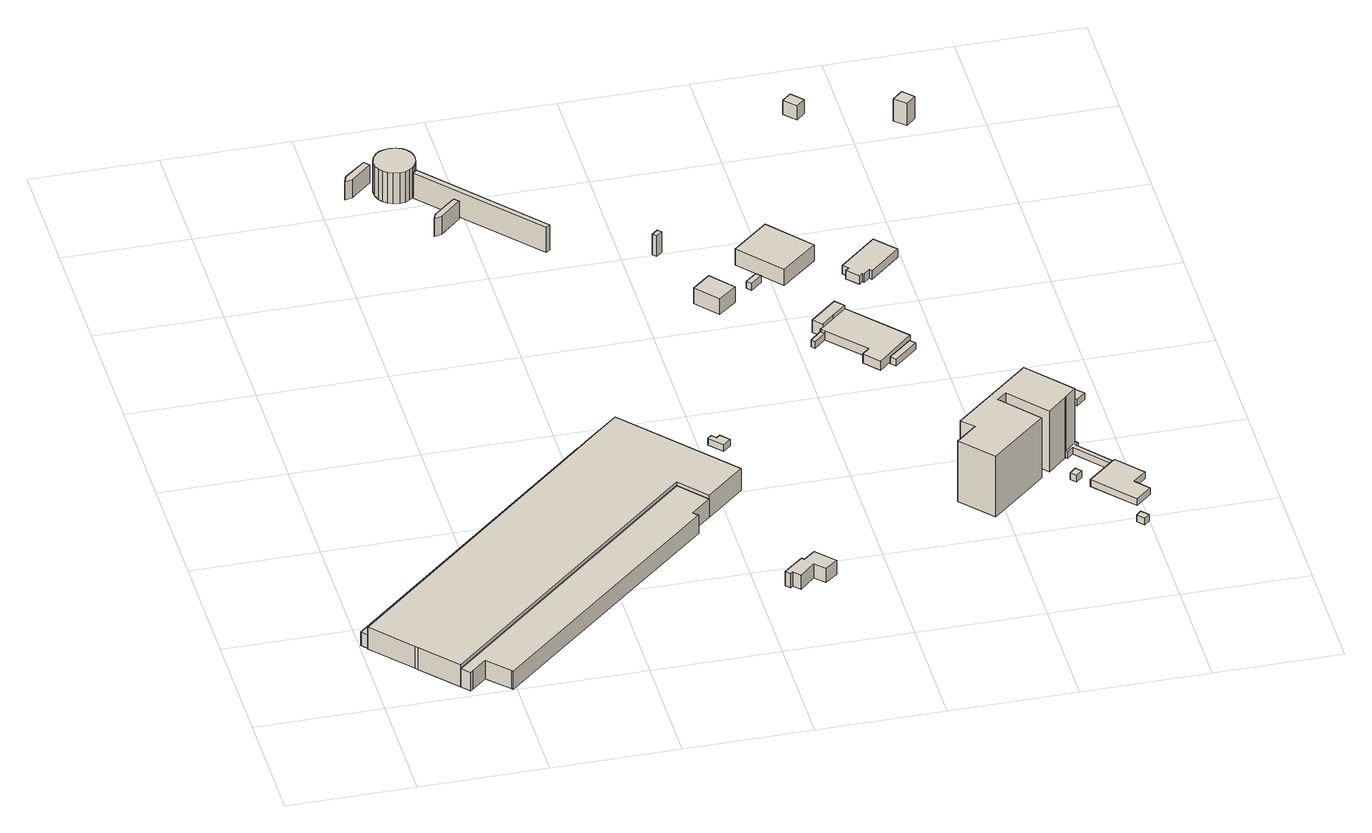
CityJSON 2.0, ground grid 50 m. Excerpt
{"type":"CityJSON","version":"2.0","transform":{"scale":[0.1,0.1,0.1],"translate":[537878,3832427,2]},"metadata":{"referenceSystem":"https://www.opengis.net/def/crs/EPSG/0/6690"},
"CityObjects":{
"building1":{"type":"Building","attributes":{"計測周辺長":284.19,"1/2500図郭":74,"区名":"住之江区","町丁目名称":"南港中８丁目","街区番号":2,"class":"3003","usage":"431","measuredHeight":6,"storeysAboveGround":3,"BuildingDetailAttribute.buildingRoofEdgeArea":426.51,"BuildingDetailAttribute.buildingStructureType":"610","BuildingDetailAttribute.buildingStructureOrgType":"2","BuildingDetailAttribute.detailedUsage":"1720","BuildingDetailAttribute.specifiedBuildingCoverageRate":0.6,"BuildingDetailAttribute.surveyYear":2017,"BuildingTsunamiRiskAttribute.description":"1","BuildingTsunamiRiskAttribute.rank":"2","BuildingTsunamiRiskAttribute.depth":0.88,"BuildingHighTideRiskAttribute.description":"1","BuildingHighTideRiskAttribute.rank":"3","BuildingHighTideRiskAttribute.depth":3.57,"BuildingIDAttribute.prefecture":"27","BuildingIDAttribute.city":"27125"},"geometry":[{"type":"Solid","lod":"1","boundaries":[[[[0,1,2,3]],[[2,4,5,3]],[[1,6,4,2]],[[0,7,6,1]],[[3,5,7,0]],[[4,6,7,5]]]]}]},
"building2":{"type":"Building","attributes":{"計測周辺長":430.29,"1/2500図郭":74,"区名":"住之江区","町丁目名称":"南港中８丁目","街区番号":2,"class":"3003","usage":"431","measuredHeight":6.5,"storeysAboveGround":3,"BuildingDetailAttribute.buildingRoofEdgeArea":6912.53,"BuildingDetailAttribute.buildingStructureType":"610","BuildingDetailAttribute.buildingStructureOrgType":"2","BuildingDetailAttribute.detailedUsage":"1720","BuildingDetailAttribute.specifiedBuildingCoverageRate":0.6,"BuildingDetailAttribute.surveyYear":2017,"BuildingTsunamiRiskAttribute.description":"1","BuildingTsunamiRiskAttribute.rank":"2","BuildingTsunamiRiskAttribute.depth":0.8,"BuildingHighTideRiskAttribute.description":"1","BuildingHighTideRiskAttribute.rank":"3","BuildingHighTideRiskAttribute.depth":3.42,"BuildingIDAttribute.prefecture":"27","BuildingIDAttribute.city":"27125"},"geometry":[{"type":"Solid","lod":"1","boundaries":[[[[3,8,0]],[[8,9,10,0]],[[3,11,9,8]],[[0,10,11,3]],[[9,11,10]]]]}]},
"building3":{"type":"Building","attributes":{"計測周辺長":310.52,"1/2500図郭":74,"区名":"住之江区","町丁目名称":"南港中８丁目","街区番号":2,"class":"3001","usage":"431","measuredHeight":8.3,"storeysAboveGround":3,"BuildingDetailAttribute.buildingRoofEdgeArea":2193.31,"BuildingDetailAttribute.buildingStructureType":"610","BuildingDetailAttribute.buildingStructureOrgType":"2","BuildingDetailAttribute.detailedUsage":"1720","BuildingDetailAttribute.specifiedBuildingCoverageRate":0.6,"BuildingDetailAttribute.surveyYear":2017,"BuildingTsunamiRiskAttribute.description":"1","BuildingTsunamiRiskAttribute.rank":"2","BuildingTsunamiRiskAttribute.depth":1.07,"BuildingHighTideRiskAttribute.description":"1","BuildingHighTideRiskAttribute.rank":"3","BuildingHighTideRiskAttribute.depth":3.63,"BuildingIDAttribute.prefecture":"27","BuildingIDAttribute.city":"27125"},"geometry":[{"type":"Solid","lod":"1","boundaries":[[[[12,13,14,15,16,17,18,19,20,21]],[[20,22,23,21]],[[19,24,22,20]],[[18,25,24,19]],[[17,26,25,18]],[[16,27,26,17]],[[15,28,27,16]],[[14,29,28,15]],[[13,30,29,14]],[[12,31,30,13]],[[21,23,31,12]],[[22,24,25,26,27,28,29,30,31,23]]]]}]},
"building4":{"type":"Building","attributes":{"計測周辺長":430.29,"1/2500図郭":74,"区名":"住之江区","町丁目名称":"南港中８丁目","街区番号":2,"class":"3001","usage":"431","measuredHeight":10,"storeysAboveGround":3,"BuildingDetailAttribute.buildingRoofEdgeArea":6912.53,"BuildingDetailAttribute.buildingStructureType":"610","BuildingDetailAttribute.buildingStructureOrgType":"2","BuildingDetailAttribute.detailedUsage":"1720","BuildingDetailAttribute.specifiedBuildingCoverageRate":0.6,"BuildingDetailAttribute.surveyYear":2017,"BuildingTsunamiRiskAttribute.description":"1","BuildingTsunamiRiskAttribute.rank":"2","BuildingTsunamiRiskAttribute.depth":0.8,"BuildingHighTideRiskAttribute.description":"1","BuildingHighTideRiskAttribute.rank":"3","BuildingHighTideRiskAttribute.depth":3.42,"BuildingIDAttribute.prefecture":"27","BuildingIDAttribute.city":"27125"},"geometry":[{"type":"Solid","lod":"1","boundaries":[[[[12,21,32,33,34,35,36,37,38,39,13]],[[39,40,41,13]],[[38,42,40,39]],[[37,43,42,38]],[[36,44,43,37]],[[35,45,44,36]],[[34,46,45,35]],[[33,47,46,34]],[[32,48,47,33]],[[21,49,48,32]],[[12,50,49,21]],[[13,41,50,12]],[[40,42,43,44,45,46,47,48,49,50,41]]]]}]},
"building5":{"type":"Building","attributes":{"計測周辺長":31.68,"1/2500図郭":74,"区名":"住之江区","町丁目名称":"南港北２丁目","街区番号":1,"class":"3003","usage":"402","measuredHeight":8.2,"storeysAboveGround":1,"BuildingDetailAttribute.buildingRoofEdgeArea":36.6,"BuildingDetailAttribute.buildingStructureType":"610","BuildingDetailAttribute.buildingStructureOrgType":"2","BuildingDetailAttribute.detailedUsage":"1220","BuildingDetailAttribute.specifiedBuildingCoverageRate":0.6,"BuildingDetailAttribute.surveyYear":2017,"BuildingTsunamiRiskAttribute.description":"1","BuildingTsunamiRiskAttribute.rank":"1","BuildingTsunamiRiskAttribute.depth":0.17,"BuildingHighTideRiskAttribute.description":"1","BuildingHighTideRiskAttribute.rank":"2","BuildingHighTideRiskAttribute.depth":2.44,"BuildingIDAttribute.prefecture":"27","BuildingIDAttribute.city":"27125"},"geometry":[{"type":"Solid","lod":"1","boundaries":[[[[51,52,53,54,55]],[[54,56,57,55]],[[53,58,56,54]],[[52,59,58,53]],[[51,60,59,52]],[[55,57,60,51]],[[56,58,59,60,57]]]]}]},
"building6":{"type":"Building","attributes":{"計測周辺長":41.1,"1/2500図郭":74,"区名":"住之江区","町丁目名称":"南港中８丁目","街区番号":2,"class":"3001","usage":"431","storeysAboveGround":1,"BuildingDetailAttribute.buildingRoofEdgeArea":100.52,"BuildingDetailAttribute.buildingStructureType":"610","BuildingDetailAttribute.buildingStructureOrgType":"2","BuildingDetailAttribute.detailedUsage":"1720","BuildingDetailAttribute.specifiedBuildingCoverageRate":0.6,"BuildingDetailAttribute.surveyYear":2017,"BuildingTsunamiRiskAttribute.description":"1","BuildingTsunamiRiskAttribute.rank":"2","BuildingTsunamiRiskAttribute.depth":0.84,"BuildingHighTideRiskAttribute.description":"1","BuildingHighTideRiskAttribute.rank":"3","BuildingHighTideRiskAttribute.depth":3.46,"BuildingIDAttribute.prefecture":"27","BuildingIDAttribute.city":"27125"},"geometry":[{"type":"Solid","lod":"1","boundaries":[[[[61,62,63,64]],[[63,65,66,64]],[[62,67,65,63]],[[61,68,67,62]],[[64,66,68,61]],[[65,67,68,66]]]]}]},
"building7":{"type":"Building","attributes":{"計測周辺長":49.72,"1/2500図郭":74,"区名":"住之江区","町丁目名称":"南港北２丁目","街区番号":1,"class":"3003","usage":"402","measuredHeight":13.8,"storeysAboveGround":1,"BuildingDetailAttribute.buildingRoofEdgeArea":195.27,"BuildingDetailAttribute.buildingStructureType":"610","BuildingDetailAttribute.buildingStructureOrgType":"2","BuildingDetailAttribute.detailedUsage":"1220","BuildingDetailAttribute.specifiedBuildingCoverageRate":0.6,"BuildingDetailAttribute.surveyYear":2017,"BuildingHighTideRiskAttribute.description":"1","BuildingHighTideRiskAttribute.rank":"2","BuildingHighTideRiskAttribute.depth":2.56,"BuildingIDAttribute.prefecture":"27","BuildingIDAttribute.city":"27125"},"geometry":[{"type":"Solid","lod":"1","boundaries":[[[[69,70,71,72,73,74,75,76,77,78,79,80,81,82,83,84,85,86,87,88,89,90,91,92,93]],[[92,94,95,93]],[[91,96,94,92]],[[90,97,96,91]],[[89,98,97,90]],[[88,99,98,89]],[[87,100,99,88]],[[86,101,100,87]],[[85,102,101,86]],[[84,103,102,85]],[[83,104,103,84]],[[82,105,104,83]],[[81,106,105,82]],[[80,107,106,81]],[[79,108,107,80]],[[78,109,108,79]],[[77,110,109,78]],[[76,111,110,77]],[[75,112,111,76]],[[74,113,112,75]],[[73,114,113,74]],[[72,115,114,73]],[[71,116,115,72]],[[70,117,116,71]],[[69,118,117,70]],[[93,95,118,69]],[[94,96,97,98,99,100,101,102,103,104,105,106,107,108,109,110,111,112,113,114,115,116,117,118,95]]]]}]},
"building8":{"type":"Building","attributes":{"計測周辺長":31.65,"1/2500図郭":74,"区名":"住之江区","町丁目名称":"南港北２丁目","街区番号":1,"class":"3003","usage":"402","measuredHeight":7.9,"storeysAboveGround":1,"BuildingDetailAttribute.buildingRoofEdgeArea":34.34,"BuildingDetailAttribute.buildingStructureType":"610","BuildingDetailAttribute.buildingStructureOrgType":"2","BuildingDetailAttribute.detailedUsage":"1220","BuildingDetailAttribute.specifiedBuildingCoverageRate":0.6,"BuildingDetailAttribute.surveyYear":2017,"BuildingHighTideRiskAttribute.description":"1","BuildingHighTideRiskAttribute.rank":"2","BuildingHighTideRiskAttribute.depth":2.52,"BuildingIDAttribute.prefecture":"27","BuildingIDAttribute.city":"27125"},"geometry":[{"type":"Solid","lod":"1","boundaries":[[[[119,120,121,122,123]],[[122,124,125,123]],[[121,126,124,122]],[[120,127,126,121]],[[119,128,127,120]],[[123,125,128,119]],[[124,126,127,128,125]]]]}]},
"building9":{"type":"Building","attributes":{"計測周辺長":47.81,"1/2500図郭":74,"区名":"住之江区","町丁目名称":"南港中６丁目","街区番号":5,"class":"3003","usage":"431","measuredHeight":6.4,"storeysAboveGround":2,"BuildingDetailAttribute.buildingRoofEdgeArea":86.72,"BuildingDetailAttribute.buildingStructureType":"610","BuildingDetailAttribute.buildingStructureOrgType":"2","BuildingDetailAttribute.detailedUsage":"1720","BuildingDetailAttribute.specifiedBuildingCoverageRate":0.6,"BuildingDetailAttribute.surveyYear":2017,"BuildingTsunamiRiskAttribute.description":"1","BuildingTsunamiRiskAttribute.rank":"2","BuildingTsunamiRiskAttribute.depth":0.84,"BuildingHighTideRiskAttribute.description":"1","BuildingHighTideRiskAttribute.rank":"3","BuildingHighTideRiskAttribute.depth":3.45,"BuildingIDAttribute.prefecture":"27","BuildingIDAttribute.city":"27125"},"geometry":[{"type":"Solid","lod":"1","boundaries":[[[[129,130,131,132,133,134,135,136,137,138]],[[137,139,140,138]],[[136,141,139,137]],[[135,142,141,136]],[[134,143,142,135]],[[133,144,143,134]],[[132,145,144,133]],[[131,146,145,132]],[[130,147,146,131]],[[129,148,147,130]],[[138,140,148,129]],[[139,141,142,143,144,145,146,147,148,140]]]]}]},
"building10":{"type":"Building","attributes":{"計測周辺長":25.58,"1/2500図郭":74,"区名":"住之江区","町丁目名称":"南港中８丁目","街区番号":2,"class":"3003","usage":"431","storeysAboveGround":1,"BuildingDetailAttribute.buildingRoofEdgeArea":23.97,"BuildingDetailAttribute.buildingStructureType":"610","BuildingDetailAttribute.buildingStructureOrgType":"2","BuildingDetailAttribute.detailedUsage":"1740","BuildingDetailAttribute.specifiedBuildingCoverageRate":0.6,"BuildingDetailAttribute.surveyYear":2017,"BuildingTsunamiRiskAttribute.description":"1","BuildingTsunamiRiskAttribute.rank":"2","BuildingTsunamiRiskAttribute.depth":0.54,"BuildingHighTideRiskAttribute.description":"1","BuildingHighTideRiskAttribute.rank":"3","BuildingHighTideRiskAttribute.depth":3.17,"BuildingIDAttribute.prefecture":"27","BuildingIDAttribute.city":"27125"},"geometry":[{"type":"Solid","lod":"1","boundaries":[[[[149,150,151,152]],[[151,153,154,152]],[[150,155,153,151]],[[149,156,155,150]],[[152,154,156,149]],[[153,155,156,154]]]]}]},
"building11":{"type":"Building","attributes":{"計測周辺長":123.51,"1/2500図郭":74,"区名":"住之江区","町丁目名称":"南港北２丁目","街区番号":1,"class":"3003","usage":"402","measuredHeight":11.4,"storeysAboveGround":1,"BuildingDetailAttribute.buildingRoofEdgeArea":131.63,"BuildingDetailAttribute.buildingStructureType":"610","BuildingDetailAttribute.buildingStructureOrgType":"2","BuildingDetailAttribute.detailedUsage":"1220","BuildingDetailAttribute.specifiedBuildingCoverageRate":0.6,"BuildingDetailAttribute.surveyYear":2017,"BuildingHighTideRiskAttribute.description":"1","BuildingHighTideRiskAttribute.rank":"2","BuildingHighTideRiskAttribute.depth":1.65,"BuildingIDAttribute.prefecture":"27","BuildingIDAttribute.city":"27125"},"geometry":[{"type":"Solid","lod":"1","boundaries":[[[[157,158,159,160]],[[159,161,162,160]],[[158,163,161,159]],[[157,164,163,158]],[[160,162,164,157]],[[161,163,164,162]]]]}]},
"building12":{"type":"Building","attributes":{"class":"3001","BuildingDetailAttribute.specifiedBuildingCoverageRate":0.6,"BuildingDetailAttribute.surveyYear":2017,"BuildingTsunamiRiskAttribute.description":"1","BuildingTsunamiRiskAttribute.rank":"1","BuildingTsunamiRiskAttribute.depth":0.32,"BuildingHighTideRiskAttribute.description":"1","BuildingHighTideRiskAttribute.rank":"2","BuildingHighTideRiskAttribute.depth":2.95,"BuildingIDAttribute.prefecture":"27","BuildingIDAttribute.city":"27125"},"geometry":[{"type":"Solid","lod":"1","boundaries":[[[[165,166,167,168,169,170]],[[169,171,172,170]],[[168,173,171,169]],[[167,174,173,168]],[[166,175,174,167]],[[165,176,175,166]],[[170,172,176,165]],[[171,173,174,175,176,172]]]]}]},
"building13":{"type":"Building","attributes":{"class":"3001","measuredHeight":9.4,"BuildingDetailAttribute.specifiedBuildingCoverageRate":0.6,"BuildingDetailAttribute.surveyYear":2017,"BuildingTsunamiRiskAttribute.description":"1","BuildingTsunamiRiskAttribute.rank":"1","BuildingTsunamiRiskAttribute.depth":0.16,"BuildingHighTideRiskAttribute.description":"1","BuildingHighTideRiskAttribute.rank":"2","BuildingHighTideRiskAttribute.depth":2.79,"BuildingIDAttribute.prefecture":"27","BuildingIDAttribute.city":"27125"},"geometry":[{"type":"Solid","lod":"1","boundaries":[[[[177,178,179,180]],[[179,181,182,180]],[[178,183,181,179]],[[177,184,183,178]],[[180,182,184,177]],[[181,183,184,182]]]]}]},
"building14":{"type":"Building","attributes":{"計測周辺長":42.51,"1/2500図郭":74,"区名":"住之江区","町丁目名称":"南港中８丁目","街区番号":1,"class":"3001","usage":"401","measuredHeight":7.1,"storeysAboveGround":2,"BuildingDetailAttribute.buildingRoofEdgeArea":111.66,"BuildingDetailAttribute.buildingStructureType":"610","BuildingDetailAttribute.buildingStructureOrgType":"2","BuildingDetailAttribute.detailedUsage":"1310","BuildingDetailAttribute.specifiedBuildingCoverageRate":0.6,"BuildingDetailAttribute.surveyYear":2017,"BuildingTsunamiRiskAttribute.description":"1","BuildingTsunamiRiskAttribute.rank":"1","BuildingTsunamiRiskAttribute.depth":0.48,"BuildingHighTideRiskAttribute.description":"1","BuildingHighTideRiskAttribute.rank":"3","BuildingHighTideRiskAttribute.depth":3.13,"BuildingIDAttribute.prefecture":"27","BuildingIDAttribute.city":"27125"},"geometry":[{"type":"Solid","lod":"1","boundaries":[[[[185,186,187,188]],[[187,189,190,188]],[[186,191,189,187]],[[185,192,191,186]],[[188,190,192,185]],[[189,191,192,190]]]]}]},
"building15":{"type":"Building","attributes":{"class":"3001","BuildingDetailAttribute.specifiedBuildingCoverageRate":0.6,"BuildingDetailAttribute.surveyYear":2017,"BuildingTsunamiRiskAttribute.description":"1","BuildingTsunamiRiskAttribute.rank":"1","BuildingTsunamiRiskAttribute.depth":0.41,"BuildingHighTideRiskAttribute.description":"1","BuildingHighTideRiskAttribute.rank":"3","BuildingHighTideRiskAttribute.depth":3.06,"BuildingIDAttribute.prefecture":"27","BuildingIDAttribute.city":"27125"},"geometry":[{"type":"Solid","lod":"1","boundaries":[[[[193,194,195,196]],[[195,197,198,196]],[[194,199,197,195]],[[193,200,199,194]],[[196,198,200,193]],[[197,199,200,198]]]]}]},
"building16":{"type":"Building","attributes":{"計測周辺長":119.72,"1/2500図郭":74,"区名":"住之江区","町丁目名称":"南港中８丁目","街区番号":1,"class":"3001","usage":"402","storeysAboveGround":1,"BuildingDetailAttribute.buildingRoofEdgeArea":564.99,"BuildingDetailAttribute.buildingStructureType":"603","BuildingDetailAttribute.buildingStructureOrgType":"3","BuildingDetailAttribute.detailedUsage":"1260","BuildingDetailAttribute.specifiedBuildingCoverageRate":0.6,"BuildingDetailAttribute.surveyYear":2017,"BuildingTsunamiRiskAttribute.description":"1","BuildingTsunamiRiskAttribute.rank":"2","BuildingTsunamiRiskAttribute.depth":0.82,"BuildingHighTideRiskAttribute.description":"1","BuildingHighTideRiskAttribute.rank":"3","BuildingHighTideRiskAttribute.depth":3.46,"BuildingIDAttribute.prefecture":"27","BuildingIDAttribute.city":"27125"},"geometry":[{"type":"Solid","lod":"1","boundaries":[[[[201,202,203,204]],[[203,205,206,204]],[[202,207,205,203]],[[201,208,207,202]],[[204,206,208,201]],[[205,207,208,206]]]]}]},
"building17":{"type":"Building","attributes":{"計測周辺長":119.72,"1/2500図郭":74,"区名":"住之江区","町丁目名称":"南港中８丁目","街区番号":1,"class":"3003","usage":"402","measuredHeight":5.5,"storeysAboveGround":1,"BuildingDetailAttribute.buildingRoofEdgeArea":564.99,"BuildingDetailAttribute.buildingStructureType":"603","BuildingDetailAttribute.buildingStructureOrgType":"3","BuildingDetailAttribute.detailedUsage":"1260","BuildingDetailAttribute.specifiedBuildingCoverageRate":0.6,"BuildingDetailAttribute.surveyYear":2017,"BuildingTsunamiRiskAttribute.description":"1","BuildingTsunamiRiskAttribute.rank":"2","BuildingTsunamiRiskAttribute.depth":0.91,"BuildingHighTideRiskAttribute.description":"1","BuildingHighTideRiskAttribute.rank":"3","BuildingHighTideRiskAttribute.depth":3.55,"BuildingIDAttribute.prefecture":"27","BuildingIDAttribute.city":"27125"},"geometry":[{"type":"Solid","lod":"1","boundaries":[[[[209,210,211,212,213]],[[212,214,215,213]],[[211,216,214,212]],[[210,217,216,211]],[[209,218,217,210]],[[213,215,218,209]],[[214,216,217,218,215]]]]}]},
"building18":{"type":"Building","attributes":{"計測周辺長":81.75,"1/2500図郭":74,"区名":"住之江区","町丁目名称":"南港中８丁目","街区番号":1,"class":"3001","usage":"401","measuredHeight":7.3,"storeysAboveGround":2,"BuildingDetailAttribute.buildingRoofEdgeArea":415.38,"BuildingDetailAttribute.buildingStructureType":"610","BuildingDetailAttribute.buildingStructureOrgType":"2","BuildingDetailAttribute.detailedUsage":"1310","BuildingDetailAttribute.specifiedBuildingCoverageRate":0.6,"BuildingDetailAttribute.surveyYear":2017,"BuildingTsunamiRiskAttribute.description":"1","BuildingTsunamiRiskAttribute.rank":"1","BuildingTsunamiRiskAttribute.depth":0.41,"BuildingHighTideRiskAttribute.description":"1","BuildingHighTideRiskAttribute.rank":"3","BuildingHighTideRiskAttribute.depth":3.05,"BuildingIDAttribute.prefecture":"27","BuildingIDAttribute.city":"27125"},"geometry":[{"type":"Solid","lod":"1","boundaries":[[[[219,220,221,222]],[[221,223,224,222]],[[220,225,223,221]],[[219,226,225,220]],[[222,224,226,219]],[[223,225,226,224]]]]}]},
"building19":{"type":"Building","attributes":{"計測周辺長":119.72,"1/2500図郭":74,"区名":"住之江区","町丁目名称":"南港中８丁目","街区番号":1,"class":"3001","usage":"402","measuredHeight":4.1,"storeysAboveGround":1,"BuildingDetailAttribute.buildingRoofEdgeArea":564.99,"BuildingDetailAttribute.buildingStructureType":"603","BuildingDetailAttribute.buildingStructureOrgType":"3","BuildingDetailAttribute.detailedUsage":"1260","BuildingDetailAttribute.specifiedBuildingCoverageRate":0.6,"BuildingDetailAttribute.surveyYear":2017,"BuildingTsunamiRiskAttribute.description":"1","BuildingTsunamiRiskAttribute.rank":"2","BuildingTsunamiRiskAttribute.depth":0.82,"BuildingHighTideRiskAttribute.description":"1","BuildingHighTideRiskAttribute.rank":"3","BuildingHighTideRiskAttribute.depth":3.25,"BuildingIDAttribute.prefecture":"27","BuildingIDAttribute.city":"27125"},"geometry":[{"type":"Solid","lod":"1","boundaries":[[[[227,228,229,230,201,204,210,209,213]],[[209,231,232,213]],[[210,233,231,209]],[[204,234,233,210]],[[201,235,234,204]],[[230,236,235,201]],[[229,237,236,230]],[[228,238,237,229]],[[227,239,238,228]],[[213,232,239,227]],[[231,233,234,235,236,237,238,239,232]]]]}]},
"building20":{"type":"Building","attributes":{"計測周辺長":189.27,"1/2500図郭":74,"区名":"住之江区","町丁目名称":"南港中６丁目","街区番号":1,"class":"3002","usage":"431","measuredHeight":27.4,"storeysAboveGround":5,"BuildingDetailAttribute.buildingRoofEdgeArea":1034.19,"BuildingDetailAttribute.buildingStructureType":"603","BuildingDetailAttribute.buildingStructureOrgType":"3","BuildingDetailAttribute.detailedUsage":"1710","BuildingDetailAttribute.specifiedBuildingCoverageRate":0.6,"BuildingDetailAttribute.surveyYear":2017,"BuildingHighTideRiskAttribute.description":"1","BuildingHighTideRiskAttribute.rank":"2","BuildingHighTideRiskAttribute.depth":1.65,"BuildingIDAttribute.prefecture":"27","BuildingIDAttribute.city":"27125"},"geometry":[{"type":"Solid","lod":"1","boundaries":[[[[240,241,242,243,244,245,246,247,248,249,250,251]],[[250,252,253,251]],[[249,254,252,250]],[[248,255,254,249]],[[247,256,255,248]],[[246,257,256,247]],[[245,258,257,246]],[[244,259,258,245]],[[243,260,259,244]],[[242,261,260,243]],[[241,262,261,242]],[[240,263,262,241]],[[251,253,263,240]],[[252,254,255,256,257,258,259,260,261,262,263,253]]]]}]},
"building21":{"type":"Building","attributes":{"計測周辺長":30.46,"1/2500図郭":74,"区名":"住之江区","町丁目名称":"南港中８丁目","街区番号":1,"class":"3001","usage":"402","storeysAboveGround":1,"BuildingDetailAttribute.buildingRoofEdgeArea":33.54,"BuildingDetailAttribute.buildingStructureType":"610","BuildingDetailAttribute.buildingStructureOrgType":"2","BuildingDetailAttribute.detailedUsage":"1260","BuildingDetailAttribute.specifiedBuildingCoverageRate":0.6,"BuildingDetailAttribute.surveyYear":2017,"BuildingTsunamiRiskAttribute.description":"1","BuildingTsunamiRiskAttribute.rank":"2","BuildingTsunamiRiskAttribute.depth":0.72,"BuildingHighTideRiskAttribute.description":"1","BuildingHighTideRiskAttribute.rank":"3","BuildingHighTideRiskAttribute.depth":3.37,"BuildingIDAttribute.prefecture":"27","BuildingIDAttribute.city":"27125"},"geometry":[{"type":"Solid","lod":"1","boundaries":[[[[264,265,266,267]],[[266,268,269,267]],[[265,270,268,266]],[[264,271,270,265]],[[267,269,271,264]],[[268,270,271,269]]]]}]},
"building22":{"type":"Building","attributes":{"class":"3001","BuildingDetailAttribute.specifiedBuildingCoverageRate":0.6,"BuildingDetailAttribute.surveyYear":2017,"BuildingHighTideRiskAttribute.description":"1","BuildingHighTideRiskAttribute.rank":"2","BuildingHighTideRiskAttribute.depth":1.78,"BuildingIDAttribute.prefecture":"27","BuildingIDAttribute.city":"27125"},"geometry":[{"type":"Solid","lod":"1","boundaries":[[[[272,273,274,275]],[[274,276,277,275]],[[273,278,276,274]],[[272,279,278,273]],[[275,277,279,272]],[[276,278,279,277]]]]}]},
"building23":{"type":"Building","attributes":{"class":"3001","measuredHeight":3.8,"BuildingDetailAttribute.specifiedBuildingCoverageRate":0.6,"BuildingDetailAttribute.surveyYear":2017,"BuildingTsunamiRiskAttribute.description":"1","BuildingTsunamiRiskAttribute.rank":"1","BuildingTsunamiRiskAttribute.depth":0.33,"BuildingHighTideRiskAttribute.description":"1","BuildingHighTideRiskAttribute.rank":"2","BuildingHighTideRiskAttribute.depth":2.97,"BuildingIDAttribute.prefecture":"27","BuildingIDAttribute.city":"27125"},"geometry":[{"type":"Solid","lod":"1","boundaries":[[[[280,281,282,283,284,285,286,287,288,289]],[[288,290,291,289]],[[287,292,290,288]],[[286,293,292,287]],[[285,294,293,286]],[[284,295,294,285]],[[283,296,295,284]],[[282,297,296,283]],[[281,298,297,282]],[[280,299,298,281]],[[289,291,299,280]],[[290,292,293,294,295,296,297,298,299,291]]]]}]},
"building24":{"type":"Building","attributes":{"class":"3001","BuildingDetailAttribute.specifiedBuildingCoverageRate":0.6,"BuildingDetailAttribute.surveyYear":2017,"BuildingHighTideRiskAttribute.description":"1","BuildingHighTideRiskAttribute.rank":"2","BuildingHighTideRiskAttribute.depth":1.68,"BuildingIDAttribute.prefecture":"27","BuildingIDAttribute.city":"27125"},"geometry":[{"type":"Solid","lod":"1","boundaries":[[[[300,301,302,303]],[[302,304,305,303]],[[301,306,304,302]],[[300,307,306,301]],[[303,305,307,300]],[[304,306,307,305]]]]}]},
"building25":{"type":"Building","attributes":{"計測周辺長":49.18,"1/2500図郭":74,"区名":"住之江区","町丁目名称":"南港中６丁目","街区番号":1,"class":"3003","usage":"431","storeysAboveGround":1,"BuildingDetailAttribute.buildingRoofEdgeArea":37.58,"BuildingDetailAttribute.buildingStructureType":"610","BuildingDetailAttribute.buildingStructureOrgType":"2","BuildingDetailAttribute.detailedUsage":"1710","BuildingDetailAttribute.specifiedBuildingCoverageRate":0.6,"BuildingDetailAttribute.surveyYear":2017,"BuildingHighTideRiskAttribute.description":"1","BuildingHighTideRiskAttribute.rank":"2","BuildingHighTideRiskAttribute.depth":1.71,"BuildingIDAttribute.prefecture":"27","BuildingIDAttribute.city":"27125"},"geometry":[{"type":"Solid","lod":"1","boundaries":[[[[251,308,309,310,311,312,313,314,315,241,240]],[[241,316,317,240]],[[315,318,316,241]],[[314,319,318,315]],[[313,320,319,314]],[[312,321,320,313]],[[311,322,321,312]],[[310,323,322,311]],[[309,324,323,310]],[[308,325,324,309]],[[251,326,325,308]],[[240,317,326,251]],[[316,318,319,320,321,322,323,324,325,326,317]]]]}]},
"building26":{"type":"Building","attributes":{"計測周辺長":72.72,"1/2500図郭":74,"区名":"住之江区","町丁目名称":"南港中６丁目","街区番号":1,"class":"3001","usage":"431","storeysAboveGround":1,"BuildingDetailAttribute.buildingRoofEdgeArea":271.85,"BuildingDetailAttribute.buildingStructureType":"610","BuildingDetailAttribute.buildingStructureOrgType":"2","BuildingDetailAttribute.detailedUsage":"1710","BuildingDetailAttribute.specifiedBuildingCoverageRate":0.6,"BuildingDetailAttribute.surveyYear":2017,"BuildingHighTideRiskAttribute.description":"1","BuildingHighTideRiskAttribute.rank":"2","BuildingHighTideRiskAttribute.depth":1.68,"BuildingIDAttribute.prefecture":"27","BuildingIDAttribute.city":"27125"},"geometry":[{"type":"Solid","lod":"1","boundaries":[[[[327,328,329,330,331,332,333,334]],[[333,335,336,334]],[[332,337,335,333]],[[331,338,337,332]],[[330,339,338,331]],[[329,340,339,330]],[[328,341,340,329]],[[327,342,341,328]],[[334,336,342,327]],[[335,337,338,339,340,341,342,336]]]]}]},
"building27":{"type":"Building","attributes":{"計測周辺長":27.64,"1/2500図郭":74,"区名":"住之江区","町丁目名称":"南港中６丁目","街区番号":1,"class":"3001","usage":"431","storeysAboveGround":1,"BuildingDetailAttribute.buildingRoofEdgeArea":43.59,"BuildingDetailAttribute.buildingStructureType":"610","BuildingDetailAttribute.buildingStructureOrgType":"2","BuildingDetailAttribute.detailedUsage":"1710","BuildingDetailAttribute.specifiedBuildingCoverageRate":0.6,"BuildingDetailAttribute.surveyYear":2017,"BuildingHighTideRiskAttribute.description":"1","BuildingHighTideRiskAttribute.rank":"3","BuildingHighTideRiskAttribute.depth":3.03,"BuildingIDAttribute.prefecture":"27","BuildingIDAttribute.city":"27125"},"geometry":[{"type":"Solid","lod":"1","boundaries":[[[[343,344,345,346]],[[345,347,348,346]],[[344,349,347,345]],[[343,350,349,344]],[[346,348,350,343]],[[347,349,350,348]]]]}]},
"building28":{"type":"Building","attributes":{"計測周辺長":22.18,"1/2500図郭":74,"区名":"住之江区","町丁目名称":"南港北１丁目","街区番号":13,"class":"3001","usage":"454","measuredHeight":6.3,"storeysAboveGround":1,"BuildingDetailAttribute.buildingRoofEdgeArea":30.13,"BuildingDetailAttribute.buildingStructureType":"610","BuildingDetailAttribute.buildingStructureOrgType":"2","BuildingDetailAttribute.detailedUsage":"1930","BuildingDetailAttribute.specifiedBuildingCoverageRate":0.6,"BuildingDetailAttribute.surveyYear":2017,"BuildingHighTideRiskAttribute.description":"1","BuildingHighTideRiskAttribute.rank":"2","BuildingHighTideRiskAttribute.depth":2,"BuildingIDAttribute.prefecture":"27","BuildingIDAttribute.city":"27125"},"geometry":[{"type":"Solid","lod":"1","boundaries":[[[[351,352,353,354]],[[353,355,356,354]],[[352,357,355,353]],[[351,358,357,352]],[[354,356,358,351]],[[355,357,358,356]]]]}]},
"building29":{"type":"Building","attributes":{"計測周辺長":22.3,"1/2500図郭":74,"区名":"住之江区","町丁目名称":"南港北１丁目","街区番号":13,"class":"3001","usage":"454","measuredHeight":10.1,"storeysAboveGround":1,"BuildingDetailAttribute.buildingRoofEdgeArea":31,"BuildingDetailAttribute.buildingStructureType":"610","BuildingDetailAttribute.buildingStructureOrgType":"2","BuildingDetailAttribute.detailedUsage":"1930","BuildingDetailAttribute.specifiedBuildingCoverageRate":0.6,"BuildingDetailAttribute.surveyYear":2017,"BuildingHighTideRiskAttribute.description":"1","BuildingHighTideRiskAttribute.rank":"2","BuildingHighTideRiskAttribute.depth":0.533,"BuildingIDAttribute.prefecture":"27","BuildingIDAttribute.city":"27125"},"geometry":[{"type":"Solid","lod":"1","boundaries":[[[[359,360,361,362]],[[361,363,364,362]],[[360,365,363,361]],[[359,366,365,360]],[[362,364,366,359]],[[363,365,366,364]]]]}]}
},
"vertices":[
[26,374,5],[6,399,5],[1046,1319,5],[1066,1297,5],[1046,1319,65],[1066,1297,65],[6,399,65],[26,374,65],
[1067,1297,5],[1067,1297,71],[26,374,71],[1066,1297,71],
[1340,982,2],[1436,873,2],[1356,805,2],[1374,785,2],[485,4,2],[479,11,2],[401,93,2],[341,40,2],[332,32,2],[302,65,2],[332,32,85],[302,65,85],[341,40,85],[401,93,85],[479,11,85],[485,4,85],[1374,785,85],[1356,805,85],[1436,873,85],[1340,982,85],
[174,208,2],[165,218,2],[26,374,2],[1067,1297,2],[1066,1297,2],[1074,1304,2],[1215,1428,2],[1589,1007,2],[1589,1007,102],[1436,873,102],[1215,1428,102],[1074,1304,102],[1066,1297,102],[1067,1297,102],[26,374,102],[165,218,102],[174,208,102],[302,65,102],[1340,982,102],
[610,3121,11],[694,3193,11],[712,3172,11],[627,3096,11],[598,3089,11],[627,3096,93],[598,3089,93],[712,3172,93],[694,3193,93],[610,3121,93],
[1158,1444,6],[1179,1465,6],[1212,1432,6],[1191,1411,6],[1212,1432,36],[1191,1411,36],[1179,1465,36],[1158,1444,36],
[745,3164,15],[755,3168,15],[769,3173,15],[789,3175,15],[811,3172,15],[832,3163,15],[847,3150,15],[857,3134,15],[864,3115,15],[865,3096,15],[862,3071,15],[853,3053,15],[842,3038,15],[827,3028,15],[809,3019,15],[787,3017,15],[763,3022,15],[744,3030,15],[728,3044,15],[717,3060,15],[710,3082,15],[709,3109,15],[716,3132,15],[732,3154,15],[734,3156,15],[732,3154,153],[734,3156,153],[716,3132,153],[709,3109,153],[710,3082,153],[717,3060,153],[728,3044,153],[744,3030,153],[763,3022,153],[787,3017,153],[809,3019,153],[827,3028,153],[842,3038,153],[853,3053,153],[862,3071,153],[865,3096,153],[864,3115,153],[857,3134,153],[847,3150,153],[832,3163,153],[811,3172,153],[789,3175,153],[769,3173,153],[755,3168,153],[745,3164,153],
[873,2816,14],[961,2893,14],[978,2874,14],[892,2796,14],[863,2789,14],[892,2796,94],[863,2789,94],[978,2874,94],[961,2893,94],[873,2816,94],
[1756,374,6],[1718,411,6],[1656,353,6],[1631,381,6],[1621,372,6],[1605,391,6],[1683,457,6],[1692,448,6],[1738,487,6],[1805,414,6],[1738,487,70],[1805,414,70],[1692,448,70],[1683,457,70],[1605,391,70],[1621,372,70],[1631,381,70],[1656,353,70],[1718,411,70],[1756,374,70],
[1501,1144,8],[1515,1161,8],[1584,1080,8],[1566,1064,8],[1584,1080,38],[1566,1064,38],[1515,1161,38],[1501,1144,38],
[842,3035,17],[859,3050,17],[1254,2604,17],[1238,2590,17],[1254,2604,131],[1238,2590,131],[859,3050,131],[842,3035,131],
[1534,1299,11],[1551,1314,11],[1567,1296,11],[1581,1308,11],[1612,1273,11],[1581,1245,11],[1612,1273,41],[1581,1245,41],[1581,1308,41],[1567,1296,41],[1551,1314,41],[1534,1299,41],
[1614,2492,13],[1638,2513,13],[1651,2498,13],[1627,2477,13],[1651,2498,106],[1627,2477,106],[1638,2513,106],[1614,2492,106],
[1691,2166,9],[1763,2228,9],[1840,2138,9],[1768,2077,9],[1840,2138,80],[1768,2077,80],[1763,2228,80],[1691,2166,80],
[1901,2214,10],[1946,2253,10],[1963,2235,10],[1917,2195,10],[1963,2235,40],[1917,2195,40],[1946,2253,40],[1901,2214,40],
[2106,1838,6],[2060,1795,6],[2047,1809,6],[2093,1852,6],[2047,1809,36],[2093,1852,36],[2060,1795,36],[2106,1838,36],
[2152,1904,6],[2103,1861,6],[2072,1895,6],[2179,1990,6],[2210,1956,6],[2179,1990,61],[2210,1956,61],[2072,1895,61],[2103,1861,61],[2152,1904,61],
[1895,2362,10],[2038,2486,10],[2182,2319,10],[2039,2196,10],[2182,2319,83],[2039,2196,83],[2038,2486,83],[1895,2362,83],
[2404,1738,6],[2261,1606,6],[2208,1666,6],[2237,1693,6],[2152,1904,47],[2210,1956,47],[2103,1861,47],[2093,1852,47],[2106,1838,47],[2237,1693,47],[2208,1666,47],[2261,1606,47],[2404,1738,47],
[2787,898,24],[2785,895,24],[2708,823,24],[2579,975,24],[2542,942,24],[2671,793,24],[2451,598,24],[2337,725,24],[2421,798,24],[2376,845,24],[2681,1113,24],[2832,940,24],[2681,1113,298],[2832,940,298],[2376,845,298],[2421,798,298],[2337,725,298],[2451,598,298],[2671,793,298],[2542,942,298],[2579,975,298],[2708,823,298],[2785,895,298],[2787,898,298],
[2303,1636,8],[2397,1719,8],[2415,1699,8],[2321,1616,8],[2415,1699,38],[2321,1616,38],[2397,1719,38],[2303,1636,38],
[2771,762,23],[2796,785,23],[2815,764,23],[2790,740,23],[2815,764,53],[2790,740,53],[2796,785,53],[2771,762,53],
[2269,2183,10],[2283,2195,10],[2264,2216,10],[2412,2349,10],[2485,2268,10],[2362,2157,10],[2354,2167,10],[2329,2145,10],[2324,2151,10],[2310,2138,10],[2324,2151,48],[2310,2138,48],[2329,2145,48],[2354,2167,48],[2362,2157,48],[2485,2268,48],[2412,2349,48],[2264,2216,48],[2283,2195,48],[2269,2183,48],
[2945,448,24],[2966,468,24],[2992,441,24],[2970,421,24],[2992,441,54],[2970,421,54],[2966,468,54],[2945,448,54],
[2836,943,24],[2843,935,24],[2831,924,24],[2939,797,24],[2936,794,24],[2926,785,24],[2817,912,24],[2793,890,24],[2785,895,54],[2787,898,54],[2793,890,54],[2817,912,54],[2926,785,54],[2936,794,54],[2939,797,54],[2831,924,54],[2843,935,54],[2836,943,54],[2832,940,54],
[2939,797,23],[2949,805,23],[3039,702,23],[2986,656,23],[3034,601,23],[2971,546,23],[2833,703,23],[2936,794,23],[2833,703,53],[2936,794,53],[2971,546,53],[3034,601,53],[2986,656,53],[3039,702,53],[2949,805,53],[2939,797,53],
[2846,1282,10],[2883,1312,10],[2944,1248,10],[2907,1215,10],[2944,1248,40],[2907,1215,40],[2883,1312,40],[2846,1282,40],
[2282,3216,20],[2317,3248,20],[2360,3201,20],[2325,3169,20],[2360,3201,84],[2325,3169,84],[2317,3248,84],[2282,3216,84],
[2661,3060,35],[2703,3098,35],[2741,3056,35],[2704,3020,35],[2741,3056,136],[2704,3020,136],[2703,3098,136],[2661,3060,136]
]}
